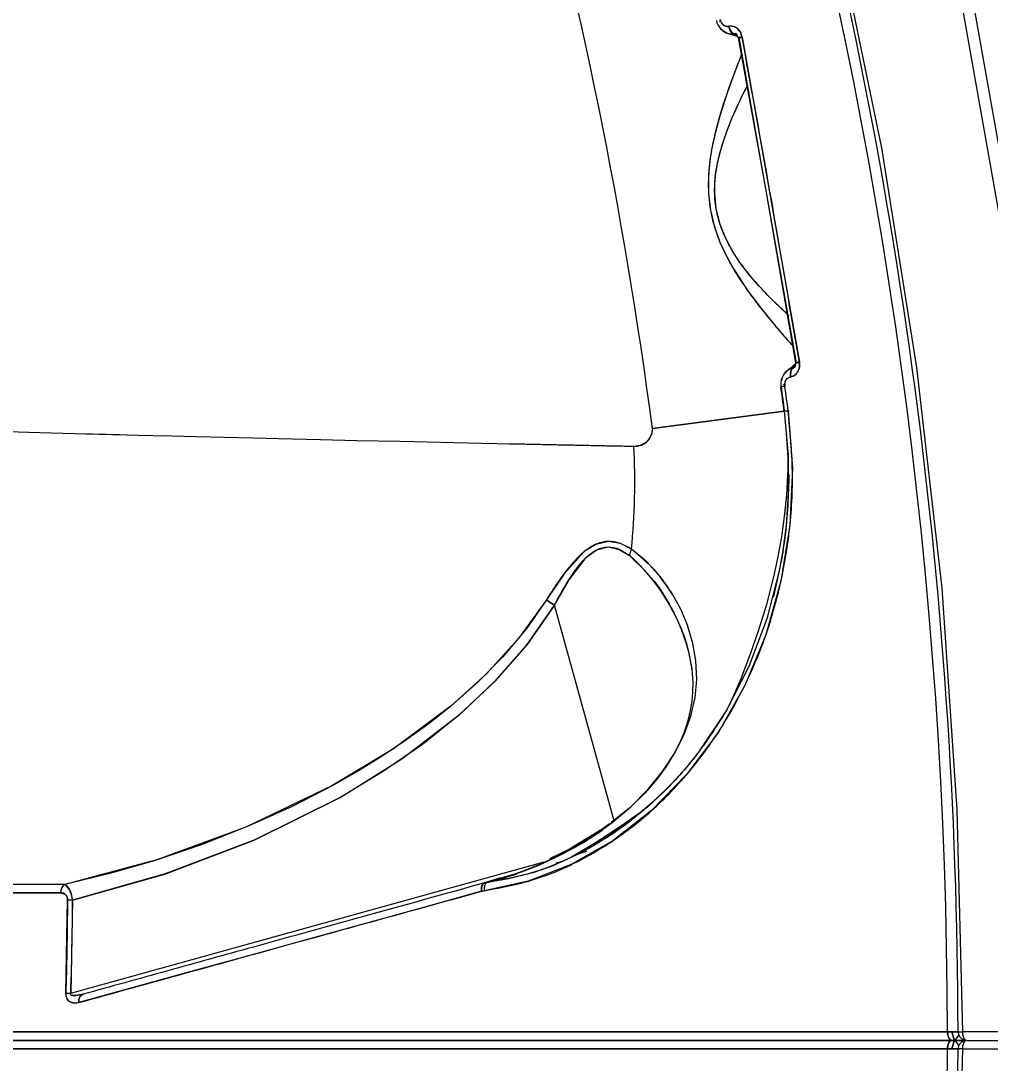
# Model space of a CAD drawing. Header units: millimetres. Extents: x -6879 to 7341, y -8047 to 7187.
# Drawn here: x -228.2 to -114.6, y -2373.2 to -2251.1 of the extents above; entities that cross this region are included whole.
import ezdxf

# ---------------------------------------------------------------- set-up
doc = ezdxf.new("R2010")
doc.units = ezdxf.units.MM
for name, color, linetype in [('DIKOM_ОБЪЕКТ', 7, 'Continuous'), ('DIKOM_РАЗМЕР_ЗОНА', 7, 'Continuous'), ('DIKOM_РАЗМЕР_ОБЪЕКТА', 7, 'Continuous')]:
    doc.layers.add(name, color=color, linetype=linetype)
doc.styles.add('style1', font='arial.ttf', dxfattribs={"width": 0.8})
doc.dimstyles.new('1-50', dxfattribs={"dimtxt": 300, "dimasz": 200, "dimexe": 100, "dimexo": 0, "dimgap": 100, "dimtad": 0, "dimdec": 0, "dimtxsty": 'style1', "dimcen": 0, "dimclrd": 7, "dimclre": 7, "dimadec": 1, "dimazin": 2, "dimtfac": 1, "dimtdec": 0, "dimtmove": 1, "dimatfit": 3, "dimfxl": 0, "dimlwd": 25, "dimlwe": 18, "dimarcsym": 0})

# ---------------------------------------------------------------- blocks, each defined once
blk = doc.blocks.new('*D19')
at = {"layer": 'Defpoints', "color": 0, "transparency": 16777216}
for p in [(5624.04, 6094.27), (-4435.35, 2864.29), (5624.04, -2640.11)]:
    blk.add_point(p, dxfattribs=at)
at = {"layer": 'DIKOM_РАЗМЕР_ОБЪЕКТА', "color": 7, "lineweight": 18, "transparency": 16777216}
for p, q in [((-4435.35, 2864.29), (-4435.35, 6194.27)), ((5624.04, -2640.11), (5624.04, 6194.27))]:
    blk.add_line(p, q, dxfattribs=at)
at = {"layer": 'DIKOM_РАЗМЕР_ОБЪЕКТА', "color": 7, "lineweight": 25, "transparency": 16777216}
for p, q in [((-4235.35, 6094.27), (2113.67, 6094.27)), ((5424.04, 6094.27), (3193.46, 6094.27))]:
    blk.add_line(p, q, dxfattribs=at)
at = {"layer": 'DIKOM_РАЗМЕР_ОБЪЕКТА', "color": 7, "transparency": 16777216}
for points in [[(-4235.35, 6127.6), (-4235.35, 6060.94), (-4435.35, 6094.27)], [(5424.04, 6127.6), (5424.04, 6060.94), (5624.04, 6094.27)]]:
    blk.add_solid(points, dxfattribs=at)
at = {"layer": 'DIKOM_РАЗМЕР_ОБЪЕКТА', "color": 0, "transparency": 16777216, "insert": (2653.56, 6094.27), "char_height": 300, "attachment_point": 5, "style": 'style1'}
blk.add_mtext('10100', dxfattribs=at)
blk = doc.blocks.new('*D17')
at = {"layer": 'Defpoints', "color": 0, "transparency": 16777216}
for p in [(-5935.35, 6990.27), (-5935.35, 998.27), (7340.79, -2830.86)]:
    blk.add_point(p, dxfattribs=at)
at = {"layer": 'DIKOM_РАЗМЕР_ЗОНА', "color": 7, "lineweight": 18, "transparency": 16777216}
for p, q in [((-5935.35, 998.27), (-5935.35, 7090.27)), ((7340.79, -2830.86), (7340.79, 7090.27))]:
    blk.add_line(p, q, dxfattribs=at)
at = {"layer": 'DIKOM_РАЗМЕР_ЗОНА', "color": 7, "lineweight": 25, "transparency": 16777216}
for p, q in [((-5735.35, 6990.27), (2016.67, 6990.27)), ((7140.79, 6990.27), (3096.46, 6990.27))]:
    blk.add_line(p, q, dxfattribs=at)
at = {"layer": 'DIKOM_РАЗМЕР_ЗОНА', "color": 7, "transparency": 16777216}
for points in [[(-5735.35, 7023.6), (-5735.35, 6956.94), (-5935.35, 6990.27)], [(7140.79, 7023.6), (7140.79, 6956.94), (7340.79, 6990.27)]]:
    blk.add_solid(points, dxfattribs=at)
at = {"layer": 'DIKOM_РАЗМЕР_ЗОНА', "color": 0, "transparency": 16777216, "insert": (2556.56, 6990.27), "char_height": 300, "attachment_point": 5, "style": 'style1'}
blk.add_mtext('13300', dxfattribs=at)

msp = doc.modelspace()

# ---------------------------------------------------------------- linework, layer by layer
at = {"layer": 'DIKOM_ОБЪЕКТ', "color": 7, "linetype": 'Continuous', "lineweight": 15}
for p, q in [((-111.4, -2285.78), (-118.2, -2247.34)), ((-116.89, -2247.09), (-110.09, -2285.57)), ((-146.31, -2251.17), (-146.25, -2251.19)), ((-145.18, -2251.76), (-145.2, -2251.76)), ((-145.2, -2251.76), (-145.18, -2251.76)), ((-144.87, -2251.71), (-144.74, -2251.78)), ((-145.34, -2252.58), (-144.15, -2252.97)), ((-144.59, -2252.64), (-144.26, -2252.75)), ((-144.37, -2252.66), (-144.56, -2252.63)), ((-144.37, -2252.66), (-144.56, -2252.63)), ((-137.26, -2291.19), (-143.98, -2253.07)), ((-143.93, -2253.08), (-143.63, -2253.12)), ((-143.93, -2253.08), (-143.63, -2253.12)), ((-143.75, -2252.73), (-143.76, -2252.73)), ((-143.64, -2253.03), (-136.93, -2291.12)), ((-137.38, -2291.35), (-138.37, -2292.11)), ((-136.94, -2291.02), (-137.21, -2291.17)), ((-136.94, -2291.02), (-137.21, -2291.17)), ((-136.93, -2291.43), (-136.92, -2291.42)), ((-137.42, -2291.59), (-137.68, -2291.8)), ((-137.66, -2291.8), (-137.49, -2291.71)), ((-137.66, -2291.8), (-137.49, -2291.71)), ((-139.09, -2293.97), (-138.63, -2293.91)), ((-138.63, -2293.91), (-139.09, -2293.97)), ((-138.76, -2293.73), (-138.8, -2293.77)), ((-137.96, -2292.84), (-137.93, -2292.83)), ((-137.93, -2292.83), (-137.96, -2292.84)), ((-154.14, -2298.89), (-138.69, -2296.86)), ((-138.69, -2296.86), (-154.14, -2298.89)), ((-138.7, -2296.86), (-138.24, -2296.8)), ((-138.24, -2296.8), (-138.7, -2296.86)), ((-138.24, -2296.8), (-138.14, -2296.78)), ((-158.63, -2344.81), (-165.63, -2319.58)), ((-158.63, -2344.81), (-165.63, -2319.58)), ((-150, -2324.63), (-150, -2324.63)), ((-159.16, -2345.18), (-160.03, -2345.8)), ((-159.95, -2345.82), (-158.88, -2345.03)), ((-158.93, -2346.37), (-160.24, -2347.26)), ((-160.03, -2345.79), (-159.96, -2345.8)), ((-159.96, -2345.8), (-160.03, -2345.79)), ((-161.9, -2348.08), (-159.68, -2346.66)), ((-159.68, -2346.78), (-159.73, -2346.69)), ((-159.72, -2346.71), (-159.68, -2346.79)), ((-161.86, -2348.41), (-163.24, -2348.86)), ((-161.93, -2348.28), (-161.92, -2348.28)), ((-222.3, -2365.02), (-166.84, -2349.64)), ((-222.3, -2365.02), (-166.84, -2349.64)), ((-164.6, -2349.54), (-165.44, -2349.77)), ((-165.44, -2349.77), (-164.6, -2349.54)), ((-170.15, -2351.02), (-172.6, -2351.74)), ((-170.07, -2351.06), (-172.26, -2351.67)), ((-172.26, -2351.67), (-170.07, -2351.06)), ((-173.74, -2352.08), (-173.88, -2352.13)), ((-171.95, -2351.52), (-173.84, -2352.1)), ((-173.79, -2352.09), (-173.81, -2352.09)), ((-173.77, -2352.08), (-173.8, -2352.09)), ((-173.8, -2352.09), (-173.77, -2352.08)), ((-173.74, -2352.07), (-173.77, -2352.08)), ((-173.77, -2352.08), (-173.74, -2352.07)), ((-174.13, -2353.07), (-174.17, -2353.08)), ((-173.86, -2353.01), (-174.13, -2353.07)), ((-222.89, -2364.99), (-222.68, -2354.08)), ((-222.09, -2354.1), (-222.3, -2365.02)), ((-119.57, -2369.54), (-118.2, -2369.53)), ((-119.06, -2369.54), (-119.57, -2369.54)), ((-118.2, -2369.53), (-119.06, -2369.54)), ((-118.8, -2370.49), (-119.06, -2369.54)), ((-119.06, -2369.54), (-118.8, -2370.49)), ((-118.33, -2369.54), (-117.83, -2369.54)), ((-119.06, -2370.54), (-327.7, -2370.54)), ((-119.06, -2370.54), (-327.69, -2370.54)), ((-200.54, -2370.54), (-191.54, -2370.54)), ((-138.13, -2370.54), (-148.13, -2370.54)), ((-138.13, -2370.54), (-147.13, -2370.54)), ((-128.13, -2370.54), (-134.88, -2370.54)), ((-119.06, -2370.54), (-118.8, -2370.49)), ((-117.51, -2370.54), (-119.06, -2370.54)), ((-117.51, -2370.54), (-119.06, -2370.54)), ((-119.06, -2370.54), (-117.51, -2370.54)), ((-117.51, -2370.54), (-119.06, -2370.54)), ((-118.8, -2370.58), (-119.06, -2370.54)), ((-119.06, -2371.54), (-118.8, -2370.58)), ((-118.8, -2370.58), (-119.06, -2371.54)), ((-117.33, -2370.54), (510.3, -2370.54)), ((-117.33, -2370.54), (510.3, -2370.54)), ((-118.2, -2371.54), (-119.57, -2371.53)), ((-119.57, -2371.53), (-119.06, -2371.54)), ((-119.06, -2371.54), (-119.57, -2371.53)), ((-119.06, -2371.54), (-118.2, -2371.54)), ((-117.83, -2371.53), (-118.33, -2371.53))]:
    msp.add_line(p, q, dxfattribs=at)
at = {"layer": 'DIKOM_ОБЪЕКТ', "color": 7, "linetype": 'Continuous', "lineweight": 15, "flags": 128}
for points in [[(-200.28, -2072.22), (-187.42, -2094.84), (-175.59, -2118.02), (-164.8, -2141.7), (-155.09, -2165.84), (-146.47, -2190.39), (-138.96, -2215.3), (-132.56, -2240.53), (-127.31, -2266.01), (-123.2, -2291.71), (-120.25, -2317.56), (-118.46, -2343.52), (-117.83, -2369.54)], [(-145.41, -2252.53), (-145.87, -2252.3), (-146.09, -2252.04)], [(-145.2, -2251.76), (-145.16, -2251.93), (-145.1, -2252.09), (-145.04, -2252.24), (-144.96, -2252.37), (-144.87, -2252.47), (-144.78, -2252.56), (-144.68, -2252.61), (-144.59, -2252.64)], [(-144.59, -2252.64), (-144.68, -2252.61), (-144.78, -2252.56), (-144.87, -2252.47), (-144.96, -2252.37), (-145.04, -2252.24), (-145.1, -2252.09), (-145.16, -2251.93), (-145.2, -2251.76)], [(-144.56, -2252.63), (-144.66, -2252.61), (-144.76, -2252.55), (-144.85, -2252.47), (-144.93, -2252.36), (-145.01, -2252.23), (-145.08, -2252.09), (-145.14, -2251.93), (-145.18, -2251.76)], [(-145.18, -2251.76), (-145.14, -2251.93), (-145.08, -2252.09), (-145.01, -2252.23), (-144.93, -2252.36), (-144.85, -2252.47), (-144.76, -2252.55), (-144.66, -2252.61), (-144.56, -2252.63)], [(-144.56, -2252.63), (-144.48, -2252.63), (-144.42, -2252.64)], [(-143.64, -2253.03), (-143.79, -2253.05), (-143.92, -2253.07), (-144.02, -2253.09), (-144.08, -2253.1), (-144.11, -2253.1), (-144.1, -2253.1), (-144.09, -2253.09)], [(-144.1, -2253.1), (-140.98, -2270.33), (-137.38, -2291.2)], [(-143.73, -2255.16), (-144.23, -2256.4), (-144.91, -2258.21), (-145.68, -2260.41), (-146.22, -2262.12), (-146.73, -2264), (-147.18, -2266.01), (-147.44, -2267.75), (-147.58, -2269.47), (-147.56, -2271.4), (-147.34, -2273.29), (-146.91, -2275.15), (-146.27, -2276.98), (-145.55, -2278.55), (-144.7, -2280.1), (-143.01, -2282.69), (-141.37, -2284.87), (-139.89, -2286.68), (-138.62, -2288.16), (-137.74, -2289.14)], [(-138.15, -2285.66), (-138.27, -2285.55), (-139.33, -2284.56), (-140.39, -2283.51), (-141.59, -2282.24), (-142.72, -2280.94), (-143.89, -2279.41), (-144.81, -2278.01), (-145.55, -2276.62), (-146.22, -2274.97), (-146.67, -2273.17), (-146.85, -2271.33), (-146.85, -2270.45), (-146.79, -2269.55), (-146.56, -2268), (-146.17, -2266.37), (-145.74, -2264.97), (-145.27, -2263.67), (-144.83, -2262.56), (-144.29, -2261.35), (-143.65, -2260), (-143.02, -2258.75), (-142.97, -2258.66)], [(-136.93, -2291.12), (-136.93, -2291.7), (-137.12, -2292.24), (-137.47, -2292.63), (-137.69, -2292.76), (-137.93, -2292.83)], [(-137.38, -2291.21), (-137.39, -2291.21), (-137.36, -2291.2), (-137.3, -2291.18), (-137.2, -2291.17), (-137.08, -2291.14), (-136.93, -2291.12)], [(-137.96, -2292.84), (-137.98, -2292.66), (-137.98, -2292.5), (-137.97, -2292.33), (-137.94, -2292.19), (-137.89, -2292.06), (-137.83, -2291.95), (-137.76, -2291.86), (-137.68, -2291.8)], [(-137.68, -2291.8), (-137.76, -2291.86), (-137.83, -2291.95), (-137.89, -2292.06), (-137.94, -2292.19), (-137.97, -2292.33), (-137.98, -2292.5), (-137.98, -2292.66), (-137.96, -2292.84)], [(-137.93, -2292.83), (-137.95, -2292.66), (-137.96, -2292.49), (-137.94, -2292.33), (-137.91, -2292.18), (-137.87, -2292.05), (-137.81, -2291.94), (-137.74, -2291.86), (-137.66, -2291.8)], [(-137.66, -2291.8), (-137.74, -2291.86), (-137.81, -2291.94), (-137.87, -2292.05), (-137.91, -2292.18), (-137.94, -2292.33), (-137.96, -2292.49), (-137.95, -2292.66), (-137.93, -2292.83)], [(-137.52, -2291.75), (-137.58, -2291.78), (-137.66, -2291.8)], [(-138.24, -2296.8), (-137.75, -2303.51), (-138.03, -2310.21), (-139.08, -2316.76), (-140.86, -2323.05), (-143.33, -2328.98), (-146.42, -2334.44), (-150.1, -2339.36), (-154.26, -2343.63), (-158.79, -2347.17), (-163.65, -2349.95), (-168.72, -2351.91), (-173.86, -2353.01)], [(-138.69, -2296.86), (-138.25, -2302.01), (-138.24, -2306.46), (-138.49, -2310.2), (-138.88, -2313.18), (-139.3, -2315.53), (-140.74, -2321.17), (-142.84, -2326.76), (-145.5, -2331.96), (-148.74, -2336.79), (-150.22, -2338.64), (-151.86, -2340.47), (-154.01, -2342.58), (-156.78, -2344.9), (-158.93, -2346.37)], [(-229.74, -2299.23), (-225.91, -2299.34), (-220.53, -2299.48), (-219.76, -2299.5), (-218.98, -2299.52), (-218.18, -2299.54), (-217.37, -2299.56), (-216.54, -2299.58), (-215.7, -2299.6), (-214.42, -2299.64), (-212.66, -2299.68), (-210.4, -2299.74), (-207.63, -2299.81), (-204.32, -2299.89), (-200.87, -2299.97), (-197.94, -2300.04), (-193.03, -2300.16), (-188.77, -2300.26), (-183.74, -2300.37), (-174.19, -2300.58), (-165.03, -2300.77), (-156.32, -2300.95)], [(-156.32, -2300.95), (-155.56, -2300.84), (-154.87, -2300.47), (-154.56, -2300.17), (-154.33, -2299.82), (-154.17, -2299.38), (-154.13, -2299.13), (-154.14, -2298.89)], [(-138.3, -2301.4), (-138.28, -2302.36), (-138.29, -2303.64), (-138.34, -2305.08), (-138.44, -2306.66), (-138.66, -2308.87), (-138.86, -2310.4), (-138.99, -2311.29), (-139.15, -2312.24), (-139.41, -2313.68), (-139.69, -2315.01), (-139.96, -2316.24), (-140.79, -2319.47), (-141.71, -2322.5), (-142.68, -2325.32), (-143.8, -2328.21), (-145, -2330.97), (-145.21, -2331.4)], [(-156.6, -2313.01), (-157.9, -2312.35), (-159.31, -2312.11), (-160.76, -2312.44), (-162.13, -2313.29), (-164.5, -2315.88), (-166.57, -2318.93)], [(-165.63, -2319.57), (-163.92, -2316.6), (-161.91, -2314), (-160.69, -2313.09), (-159.35, -2312.74), (-158.03, -2313.03), (-156.85, -2313.75)], [(-158.88, -2345.03), (-156.69, -2343.18), (-154.63, -2341.1), (-152.96, -2339.05), (-151.52, -2336.88), (-150.43, -2334.73), (-149.64, -2332.56), (-149.15, -2330.37), (-148.96, -2328.26), (-149.06, -2326.06), (-149.4, -2324.04), (-150.04, -2321.89), (-150.83, -2320.02), (-151.91, -2318.09), (-153.23, -2316.23), (-154.78, -2314.51), (-156.6, -2313.01)], [(-166.57, -2318.93), (-168.88, -2322.27), (-171.69, -2325.63), (-174.53, -2328.52), (-177.81, -2331.43), (-180.3, -2333.42), (-183.06, -2335.42), (-185.82, -2337.27), (-188.6, -2338.98), (-191.68, -2340.73), (-196.35, -2343.13), (-201.51, -2345.46), (-206.9, -2347.58), (-212.53, -2349.5), (-217.72, -2351), (-223, -2352.3)], [(-166.57, -2318.93), (-169.84, -2323.48), (-173.58, -2327.6), (-177.72, -2331.36), (-184.48, -2336.39), (-191.7, -2340.74), (-201.79, -2345.58), (-212.23, -2349.4), (-223, -2352.3)], [(-222.09, -2354.1), (-211.28, -2351.07), (-200.81, -2347.09), (-190.72, -2342.08), (-183.49, -2337.57), (-176.74, -2332.38), (-172.62, -2328.51), (-168.89, -2324.27), (-165.63, -2319.58)], [(-165.63, -2319.58), (-168.81, -2324.18), (-172.56, -2328.44), (-176.73, -2332.36), (-181.1, -2335.87), (-185.78, -2339.1), (-190.67, -2342.05), (-200.74, -2347.06), (-211.23, -2351.05), (-222.09, -2354.1)], [(-165.63, -2319.57), (-166.14, -2319.24), (-166.57, -2318.93)], [(-166.57, -2318.93), (-166.14, -2319.24), (-165.63, -2319.57)], [(-150.01, -2324.63), (-149.53, -2327.02), (-149.42, -2328.65), (-149.44, -2329.73), (-149.53, -2330.8), (-149.75, -2332.09), (-150.08, -2333.37), (-150.48, -2334.55), (-150.97, -2335.71), (-151.57, -2336.88), (-152.53, -2338.46), (-153.59, -2339.91), (-155.01, -2341.55), (-156.85, -2343.33), (-158.99, -2345.04)], [(-155.46, -2343.82), (-156, -2344.18), (-157.37, -2345.12), (-158.81, -2346.11), (-160.92, -2347.5), (-163.62, -2349.09), (-165.9, -2350.14), (-168.16, -2350.92), (-170.99, -2351.61), (-173.51, -2352.03)], [(-158.88, -2345.03), (-158.97, -2345.04), (-158.98, -2345.05)], [(-160.05, -2345.82), (-163.87, -2348.15), (-166.21, -2349.27)], [(-223, -2352.3), (-234.34, -2352.29), (-245.12, -2352.29), (-255.35, -2352.29), (-265, -2352.29)], [(-174.17, -2353.08), (-174.19, -2352.9), (-174.19, -2352.74), (-174.17, -2352.58), (-174.13, -2352.43), (-174.07, -2352.31), (-174, -2352.21), (-173.91, -2352.14), (-173.81, -2352.09)], [(-173.81, -2352.09), (-173.91, -2352.14), (-174, -2352.21), (-174.07, -2352.31), (-174.13, -2352.43), (-174.17, -2352.58), (-174.19, -2352.74), (-174.19, -2352.9), (-174.17, -2353.08)], [(-173.77, -2352.08), (-173.88, -2352.13), (-173.97, -2352.2), (-174.04, -2352.3), (-174.1, -2352.42), (-174.14, -2352.56), (-174.16, -2352.72), (-174.16, -2352.89), (-174.13, -2353.07)], [(-174.13, -2353.07), (-174.16, -2352.89), (-174.16, -2352.72), (-174.14, -2352.56), (-174.1, -2352.42), (-174.04, -2352.3), (-173.97, -2352.2), (-173.88, -2352.13), (-173.77, -2352.08)], [(-223.5, -2353.26), (-228.76, -2353.26), (-233.32, -2353.26), (-237.2, -2353.26), (-240.44, -2353.26), (-242.16, -2353.26), (-243.64, -2353.26), (-244.89, -2353.26), (-246.22, -2353.26), (-248.52, -2353.26), (-254.89, -2353.26), (-260.55, -2353.26), (-265.55, -2353.26)], [(-174.17, -2353.08), (-180.98, -2354.96), (-187.93, -2356.88), (-195.01, -2358.84), (-201.48, -2360.63), (-207.64, -2362.33), (-214.27, -2364.16), (-221.34, -2366.11)], [(-221.34, -2366.11), (-221.83, -2366.17), (-222.31, -2366.06), (-222.55, -2365.9), (-222.72, -2365.67), (-222.85, -2365.35), (-222.89, -2364.99)], [(-220.86, -2365.14), (-221.68, -2365.3), (-222.09, -2365.3), (-222.2, -2365.27), (-222.27, -2365.23), (-222.31, -2365.19), (-222.32, -2365.16), (-222.32, -2365.14), (-222.32, -2365.08), (-222.3, -2365.02)], [(-220.86, -2365.14), (-220.98, -2365.19), (-221.08, -2365.27), (-221.18, -2365.37), (-221.25, -2365.49), (-221.3, -2365.63), (-221.34, -2365.78), (-221.35, -2365.94), (-221.34, -2366.11)], [(-221.34, -2366.11), (-221.35, -2365.94), (-221.34, -2365.78), (-221.3, -2365.63), (-221.25, -2365.49), (-221.18, -2365.37), (-221.08, -2365.27), (-220.98, -2365.19), (-220.86, -2365.14)], [(-250.61, -2369.53), (-249.2, -2369.53), (-243.64, -2369.53), (-238.28, -2369.53), (-237.55, -2369.53), (-236.8, -2369.53), (-236.05, -2369.53), (-235.29, -2369.53), (-234.53, -2369.53), (-233.75, -2369.53), (-230, -2369.53), (-225.65, -2369.53), (-220.64, -2369.53), (-214.92, -2369.53), (-208.43, -2369.53), (-202.76, -2369.53), (-201.38, -2369.53)], [(-230.3, -2369.54), (-223.92, -2369.54), (-221.93, -2369.54), (-219.89, -2369.54), (-217.8, -2369.54), (-215.66, -2369.54), (-213.47, -2369.54), (-211.23, -2369.54), (-208.93, -2369.54), (-206.58, -2369.54), (-193.76, -2369.54), (-180.94, -2369.54), (-168.22, -2369.54), (-155.66, -2369.54), (-143.33, -2369.54), (-131.28, -2369.54), (-119.57, -2369.54)], [(-181.67, -2369.53), (-174.39, -2369.53), (-170.31, -2369.53)], [(-161.31, -2369.53), (-152.67, -2369.53), (-142.24, -2369.53), (-132.19, -2369.53), (-122.6, -2369.53), (-118.32, -2369.53)], [(-119.57, -2369.54), (-119.53, -2369.9), (-119.49, -2370.07), (-119.42, -2370.24), (-119.35, -2370.36), (-119.25, -2370.46), (-119.06, -2370.54)], [(-119.06, -2370.54), (-119.16, -2370.52), (-119.26, -2370.46), (-119.34, -2370.37), (-119.42, -2370.24), (-119.48, -2370.09), (-119.53, -2369.92), (-119.56, -2369.73), (-119.57, -2369.54)], [(28.85, -2369.54), (13.37, -2369.54), (-1.99, -2369.54), (-17.2, -2369.54), (-38.21, -2369.54), (-58.83, -2369.54), (-79, -2369.54), (-98.69, -2369.54), (-117.83, -2369.54)], [(-117.83, -2369.54), (-117.8, -2369.9), (-117.75, -2370.07), (-117.68, -2370.24), (-117.61, -2370.36), (-117.52, -2370.46), (-117.33, -2370.54)], [(-119.06, -2370.54), (-119.25, -2370.61), (-119.35, -2370.71), (-119.42, -2370.83), (-119.49, -2371), (-119.53, -2371.17), (-119.57, -2371.53)], [(-119.57, -2371.53), (-119.56, -2371.34), (-119.53, -2371.15), (-119.48, -2370.98), (-119.42, -2370.83), (-119.34, -2370.7), (-119.26, -2370.61), (-119.16, -2370.55), (-119.06, -2370.54)], [(-117.33, -2370.54), (-117.52, -2370.61), (-117.61, -2370.71), (-117.68, -2370.83), (-117.75, -2371), (-117.8, -2371.17), (-117.83, -2371.53)], [(-119.57, -2371.53), (-131, -2371.53), (-142.76, -2371.53), (-154.78, -2371.53), (-167.02, -2371.53), (-177.93, -2371.53), (-188.91, -2371.53), (-198.6, -2371.53), (-199.87, -2371.53), (-201.14, -2371.53), (-202.41, -2371.53), (-203.68, -2371.53), (-204.94, -2371.53), (-206.21, -2371.53), (-216.25, -2371.53), (-225.27, -2371.53), (-233.34, -2371.53)], [(-170.31, -2371.54), (-174.68, -2371.54), (-184.73, -2371.54), (-193.78, -2371.54), (-201.9, -2371.54), (-209.13, -2371.54), (-215.56, -2371.54), (-221.75, -2371.54), (-226.43, -2371.54)], [(-117.83, -2371.53), (-118.46, -2397.55), (-120.25, -2423.51), (-123.2, -2449.36), (-127.31, -2475.06), (-132.56, -2500.54), (-138.96, -2525.77), (-146.47, -2550.68), (-155.09, -2575.23), (-164.8, -2599.37), (-175.59, -2623.05), (-187.42, -2646.23), (-200.28, -2668.85)], [(-118.31, -2371.54), (-126.06, -2371.54), (-128.2, -2371.54)], [(-117.83, -2371.53), (-98.66, -2371.53), (-78.95, -2371.53), (-58.75, -2371.53), (-38.1, -2371.53), (-17.06, -2371.54), (4.31, -2371.54), (25.95, -2371.54), (47.81, -2371.54)]]:
    msp.add_lwpolyline(points, dxfattribs=at)
at = {"layer": 'DIKOM_ОБЪЕКТ', "color": 7, "linetype": 'Continuous', "lineweight": 15}
for centre, radius, start, end in [((-698.7, -2370.54), 579.13, 0.09885, 30.90115), ((-698.7, -2370.54), 579.13, 0.09885, 30.90115), ((-698.7, -2370.54), 549.25, 7.4952, 23.5048), ((-698.7, -2370.54), 549.25, 7.4952, 23.5048), ((-698.7, -2370.54), 580.37, 0.09855, 15.5), ((-144.69, -2250.7), 2, 191.0283, 253.1556), ((-145.29, -2250.87), 0.92, 187.2016, 275.4098), ((-145.06, -2253.16), 1.43, 5.1341, 94.5345), ((-144.66, -2253.12), 0.55, 2.0726, 65.283), ((-144.52, -2249.04), 4.09, 275.8503, 282.4454), ((-137.91, -2291.38), 0.55, 313.9717, 17.9274), ((-136.39, -2295.18), 4.1, 97.5626, 104.1286), ((-137.11, -2293.66), 2, 126.7744, 188.9545), ((-137.28, -2293.51), 1.77, 125.0911, 171.9006), ((-698.7, -2370.54), 564.82, 7.4952, 7.7903), ((-698.7, -2370.54), 564.82, 7.4952, 7.7903), ((-698.7, -2370.54), 564.88, 7.4952, 7.7903), ((-698.7, -2370.54), 564.88, 7.4952, 7.7903), ((-137.73, -2293.71), 0.919, 104.1061, 192.8731), ((-698.7, -2370.54), 565.29, 7.4952, 7.7903), ((-698.7, -2370.54), 565.29, 7.4952, 7.7903), ((-156.19, -2298.89), 2.06, 266.1929, 7.0504), ((-235.04, -2305.19), 78.83, 354.3038, 3.0865), ((-235.04, -2305.19), 78.83, 354.3038, 3.0865), ((-154.19, -2314.24), 2.71, 153.0291, 169.4271), ((-154.19, -2314.24), 2.71, 153.0291, 169.4271), ((-171.85, -2330.69), 22.66, 15.1081, 48.5382), ((-165.64, -2319.58), 0.0105, 7.3278, 57.1629), ((-165.64, -2319.58), 0.0108, 7.7179, 56.5108), ((-185.18, -2308.78), 44.82, 285.0983, 304.2473), ((-184.18, -2310.52), 42.87, 284.4148, 304.4278), ((-222.45, -2353.17), 1.05, 121.5507, 185.0239), ((-222.45, -2353.17), 1.05, 121.5507, 185.0239), ((-224.72, -2354.23), 2.63, 2.8455, 49.2094), ((-172.86, -2352.8), 1.02, 129.3356, 191.5464), ((-172.86, -2352.8), 1.02, 129.3356, 191.5464), ((-223.45, -2354.04), 0.777, 356.5148, 93.0628), ((-221.95, -2339.57), 14.53, 267.129, 269.4518), ((-221.95, -2339.57), 14.53, 267.129, 269.4518), ((-221.81, -2351.74), 13.29, 265.3697, 267.9185), ((-221.81, -2351.74), 13.29, 265.3697, 267.9185), ((-117.33, -2369.54), 1, 180.0986, 195.5), ((-119.11, -2369.65), 0.895, 272.8626, 352.8779), ((-119.13, -2371.44), 0.92, 12.5954, 85.6484), ((-117.33, -2369.54), 1, 195.5, 269.8504), ((-117.33, -2371.54), 1, 90.5883, 164.5), ((-698.7, -2370.54), 579.13, 329.09885, 359.90115), ((-698.7, -2370.54), 579.13, 329.09885, 359.90115), ((-698.7, -2370.54), 580.37, 344.5, 359.90145), ((-117.33, -2371.54), 1, 164.5, 179.9014)]:
    msp.add_arc(centre, radius, start, end, dxfattribs=at)
for points, knots in [([(-145.2, -2251.76), (-145.32, -2251.77), (-145.56, -2251.78), (-145.88, -2251.58), (-146.1, -2251.3), (-146.17, -2251.09), (-146.2, -2250.98)], [0, 0, 0, 0, 0.279767, 0.559852, 0.779829, 1, 1, 1, 1]), ([(-145.58, -2252.46), (-145.44, -2252.53), (-145.13, -2252.68), (-144.79, -2252.65), (-144.59, -2252.64)], [0, 0, 0, 0, 0.422348, 1, 1, 1, 1]), ([(-143.64, -2253.03), (-143.71, -2252.81), (-143.83, -2252.39), (-144.26, -2251.95), (-144.73, -2251.73), (-145.03, -2251.75), (-145.18, -2251.76)], [0, 0, 0, 0, 0.279515, 0.558946, 0.77931, 1, 1, 1, 1]), ([(-136.93, -2291.12), (-138.14, -2284), (-140.29, -2271.29), (-142.62, -2258.61), (-143.64, -2253.03)], [0, 0, 0, 0, 0.559995, 1, 1, 1, 1]), ([(-143.73, -2255.17), (-143.76, -2255.24), (-143.98, -2255.72), (-144.64, -2257.44), (-145.5, -2259.84), (-146.29, -2262.32), (-146.91, -2264.61), (-147.42, -2267.2), (-147.68, -2270.11), (-147.45, -2273.31), (-146.58, -2276.4), (-145.34, -2279.06), (-143.97, -2281.33), (-142.6, -2283.28), (-141.01, -2285.35), (-139.37, -2287.31), (-138.16, -2288.7), (-137.8, -2289.07), (-137.74, -2289.13)], [0, 0, 0, 0, 0.017126, 0.11248, 0.20766, 0.265553, 0.323371, 0.381809, 0.440536, 0.499688, 0.558873, 0.617644, 0.676213, 0.734422, 0.792266, 0.887838, 0.983364, 1, 1, 1, 1]), ([(-138.37, -2285.46), (-139.05, -2284.83), (-140.22, -2283.73), (-142.18, -2281.63), (-143.78, -2279.64), (-145.11, -2277.57), (-146.1, -2275.52), (-146.75, -2273.19), (-146.92, -2270.78), (-146.7, -2268.52), (-146.15, -2266.13), (-145.32, -2263.7), (-144.23, -2261.15), (-143.43, -2259.48), (-143.06, -2258.84), (-143.06, -2258.83)], [0, 0, 0, 0, 0.126368, 0.221569, 0.316086, 0.378436, 0.439839, 0.500345, 0.560826, 0.622183, 0.684544, 0.778559, 0.873683, 0.999772, 1, 1, 1, 1]), ([(-137.93, -2292.83), (-137.75, -2292.77), (-137.39, -2292.65), (-137.05, -2292.18), (-136.88, -2291.64), (-136.91, -2291.29), (-136.93, -2291.12)], [0, 0, 0, 0, 0.279781, 0.559625, 0.779735, 1, 1, 1, 1]), ([(-137.68, -2291.8), (-137.93, -2291.87), (-138.25, -2291.95), (-138.45, -2292.21), (-138.49, -2292.26)], [0, 0, 0, 0, 0.795384, 1, 1, 1, 1]), ([(-138.63, -2293.91), (-138.63, -2293.77), (-138.64, -2293.49), (-138.47, -2293.14), (-138.23, -2292.91), (-138.05, -2292.86), (-137.96, -2292.84)], [0, 0, 0, 0, 0.2787485, 0.5585837, 0.7792918, 1, 1, 1, 1]), ([(-173.86, -2353.01), (-171.92, -2352.65), (-168.06, -2351.94), (-162.4, -2349.51), (-157.04, -2346.13), (-152.09, -2341.78), (-147.7, -2336.58), (-144.06, -2330.74), (-141.21, -2324.45), (-139.18, -2317.86), (-137.98, -2310.96), (-137.56, -2303.89), (-138.01, -2299.16), (-138.24, -2296.8)], [0, 0, 0, 0, 0.093438, 0.186657, 0.280333, 0.373323, 0.467005, 0.559926, 0.648041, 0.735847, 0.823484, 0.911796, 1, 1, 1, 1]), ([(-138.15, -2304.23), (-138.23, -2306.69), (-138.38, -2311.61), (-139.45, -2316.32), (-139.99, -2318.67)], [0, 0, 0, 0, 0.5021239, 1, 1, 1, 1]), ([(-156.6, -2313.01), (-157.03, -2312.76), (-157.89, -2312.26), (-159.36, -2312.01), (-160.87, -2312.38), (-162.39, -2313.42), (-163.84, -2314.98), (-165.26, -2316.89), (-166.13, -2318.25), (-166.57, -2318.93)], [0, 0, 0, 0, 0.127354, 0.25517, 0.382701, 0.509315, 0.674275, 0.83722, 1, 1, 1, 1]), ([(-165.63, -2319.57), (-165.26, -2318.89), (-164.51, -2317.52), (-163.3, -2315.59), (-162.04, -2314.02), (-160.7, -2312.98), (-159.34, -2312.63), (-158.01, -2312.95), (-157.24, -2313.48), (-156.85, -2313.75)], [0, 0, 0, 0, 0.16962, 0.33723, 0.503085, 0.626717, 0.748977, 0.87302, 1, 1, 1, 1]), ([(-151.75, -2318.36), (-152.38, -2317.39), (-153.69, -2315.4), (-155.61, -2313.82), (-156.6, -2313.01)], [0, 0, 0, 0, 0.485034, 1, 1, 1, 1]), ([(-156.85, -2313.75), (-155.82, -2314.73), (-153.75, -2316.7), (-151.61, -2320.31), (-150.09, -2323.82), (-149.69, -2326.2), (-149.51, -2327.27)], [0, 0, 0, 0, 0.260205, 0.522987, 0.783881, 1, 1, 1, 1]), ([(-145.42, -2331.81), (-146.62, -2333.7), (-148.98, -2337.4), (-153.26, -2342.04), (-157.91, -2345.91), (-162.91, -2348.9), (-168.15, -2351.07), (-171.72, -2351.72), (-173.51, -2352.05)], [0, 0, 0, 0, 0.171656, 0.337739, 0.502688, 0.669018, 0.83423, 1, 1, 1, 1]), ([(-159.96, -2345.8), (-159.76, -2345.65), (-159.4, -2345.4), (-159.04, -2345.14), (-158.88, -2345.03)], [0, 0, 0, 0, 0.560322, 1, 1, 1, 1]), ([(-222.09, -2354.1), (-222.12, -2353.9), (-222.18, -2353.51), (-222.35, -2353.01), (-222.56, -2352.64), (-222.78, -2352.39), (-222.93, -2352.33), (-223, -2352.3)], [0, 0, 0, 0, 0.212394, 0.417484, 0.605424, 0.808733, 1, 1, 1, 1]), ([(-173.81, -2352.09), (-178.43, -2353.38), (-187.7, -2355.95), (-200.04, -2359.37), (-211.11, -2362.44), (-217.61, -2364.24), (-220.86, -2365.14)], [0, 0, 0, 0, 0.278766, 0.558214, 0.778604, 1, 1, 1, 1]), ([(-173.77, -2352.08), (-173.78, -2352.09), (-173.79, -2352.09), (-173.8, -2352.09), (-173.81, -2352.09)], [0, 0, 0, 0, 0.560278, 1, 1, 1, 1]), ([(-173.51, -2352.05), (-173.56, -2352.05), (-173.65, -2352.05), (-173.74, -2352.07), (-173.77, -2352.08)], [0, 0, 0, 0, 0.561737, 1, 1, 1, 1]), ([(-265.55, -2353.26), (-262, -2353.26), (-254.9, -2353.26), (-244.1, -2353.26), (-233.65, -2353.26), (-226.88, -2353.26), (-223.5, -2353.26)], [0, 0, 0, 0, 0.280203, 0.559922, 0.779771, 1, 1, 1, 1]), ([(-223.5, -2353.26), (-223.31, -2353.29), (-223.04, -2353.32), (-222.78, -2353.63), (-222.69, -2353.88), (-222.68, -2354.01), (-222.68, -2354.08)], [0, 0, 0, 0, 0.4978363, 0.7482738, 0.8740566, 1, 1, 1, 1]), ([(-221.34, -2366.11), (-217.18, -2364.96), (-208.88, -2362.67), (-196.69, -2359.3), (-185.13, -2356.11), (-177.82, -2354.09), (-174.17, -2353.08)], [0, 0, 0, 0, 0.281583, 0.561653, 0.781003, 1, 1, 1, 1]), ([(-174.17, -2353.08), (-174.16, -2353.08), (-174.15, -2353.07), (-174.14, -2353.07), (-174.13, -2353.07)], [0, 0, 0, 0, 0.5600018, 1, 1, 1, 1]), ([(-174.13, -2353.07), (-174.08, -2353.05), (-173.99, -2353.03), (-173.9, -2353.01), (-173.86, -2353.01)], [0, 0, 0, 0, 0.560061, 1, 1, 1, 1]), ([(-222.68, -2354.08), (-222.7, -2356.12), (-222.73, -2359.75), (-222.84, -2363.39), (-222.89, -2364.99)], [0, 0, 0, 0, 0.559997, 1, 1, 1, 1]), ([(-222.3, -2365.02), (-222.24, -2362.98), (-222.13, -2359.34), (-222.1, -2355.7), (-222.09, -2354.1)], [0, 0, 0, 0, 0.559997, 1, 1, 1, 1]), ([(-222.89, -2364.99), (-222.88, -2365.11), (-222.87, -2365.36), (-222.74, -2365.69), (-222.54, -2365.92), (-222.09, -2366.22), (-221.67, -2366.16), (-221.34, -2366.11)], [0, 0, 0, 0, 0.125874, 0.251781, 0.377057, 0.50326, 1, 1, 1, 1]), ([(-220.86, -2365.14), (-221.15, -2365.21), (-221.53, -2365.31), (-222, -2365.32), (-222.19, -2365.29), (-222.28, -2365.23), (-222.31, -2365.19), (-222.32, -2365.16), (-222.33, -2365.11), (-222.32, -2365.07), (-222.3, -2365.04), (-222.3, -2365.02)], [0, 0, 0, 0, 0.525844, 0.707199, 0.849192, 0.877176, 0.90188, 0.924637, 0.94734, 0.97196, 1, 1, 1, 1]), ([(-119.57, -2369.54), (-125.46, -2369.54), (-137.23, -2369.54), (-154.17, -2369.54), (-170.49, -2369.54), (-186.14, -2369.54), (-201.13, -2369.54), (-215.19, -2369.54), (-228.34, -2369.54), (-240.58, -2369.54), (-252.13, -2369.54), (-262.81, -2369.54), (-269.92, -2369.54), (-273.22, -2369.54), (-273.46, -2369.54)], [0, 0, 0, 0, 0.093306, 0.186256, 0.278737, 0.370971, 0.463178, 0.555576, 0.643068, 0.73105, 0.818724, 0.905962, 0.992952, 1, 1, 1, 1]), ([(-181.67, -2369.53), (-181.59, -2369.53), (-179.23, -2369.53), (-176.64, -2369.53), (-174.13, -2369.53)], [0, 0, 0, 0, 0.031491, 1, 1, 1, 1]), ([(-119.06, -2370.54), (-124.95, -2370.54), (-136.69, -2370.54), (-153.58, -2370.54), (-169.86, -2370.54), (-185.48, -2370.54), (-200.43, -2370.54), (-214.46, -2370.54), (-227.58, -2370.54), (-239.8, -2370.54), (-251.29, -2370.54), (-262.02, -2370.54), (-272.18, -2370.54), (-281.72, -2370.54), (-290.57, -2370.54), (-298.55, -2370.54), (-305.62, -2370.54), (-311.73, -2370.54), (-316.77, -2370.54), (-320.79, -2370.54), (-323.86, -2370.54), (-326.07, -2370.54), (-327.4, -2370.54), (-327.85, -2370.54), (-327.41, -2370.54), (-326.27, -2370.54), (-325.7, -2370.54)], [0, 0, 0, 0, 0.0429791, 0.0857945, 0.1283935, 0.1708792, 0.2133523, 0.255913, 0.2962142, 0.3367409, 0.3771262, 0.4173104, 0.4573803, 0.4998477, 0.5423821, 0.585085, 0.6280462, 0.6708967, 0.7135176, 0.7535859, 0.7936266, 0.8337235, 0.8739618, 0.9144292, 0.9573404, 1, 1, 1, 1]), ([(-325.92, -2370.54), (-326.43, -2370.54), (-327.44, -2370.54), (-327.85, -2370.54), (-327.37, -2370.54), (-325.86, -2370.54), (-323.38, -2370.54), (-319.93, -2370.54), (-315.5, -2370.54), (-310.19, -2370.54), (-304.07, -2370.54), (-297.23, -2370.54), (-289.58, -2370.54), (-281.17, -2370.54), (-271.79, -2370.54), (-261.41, -2370.54), (-249.95, -2370.54), (-237.64, -2370.54), (-224.54, -2370.54), (-210.71, -2370.54), (-196.5, -2370.54), (-181.95, -2370.54), (-167.11, -2370.54), (-151.67, -2370.54), (-135.69, -2370.54), (-124.61, -2370.54), (-119.06, -2370.54)], [0, 0, 0, 0, 0.040435, 0.0811, 0.124221, 0.167089, 0.209809, 0.252483, 0.295211, 0.338096, 0.378768, 0.419426, 0.459857, 0.500148, 0.540384, 0.583092, 0.625936, 0.669019, 0.712174, 0.755068, 0.797801, 0.838037, 0.878305, 0.918689, 0.959278, 1, 1, 1, 1]), ([(-328.7, -2371.53), (-328.6, -2371.53), (-328.41, -2371.53), (-326.85, -2371.53), (-324.38, -2371.53), (-320.91, -2371.53), (-316.47, -2371.53), (-311.15, -2371.53), (-305.01, -2371.53), (-298.16, -2371.53), (-290.49, -2371.53), (-282.06, -2371.53), (-272.66, -2371.53), (-262.25, -2371.53), (-250.77, -2371.53), (-238.43, -2371.53), (-225.29, -2371.53), (-211.43, -2371.53), (-197.19, -2371.53), (-182.61, -2371.53), (-167.73, -2371.53), (-152.25, -2371.53), (-136.24, -2371.53), (-125.13, -2371.53), (-119.57, -2371.53)], [0, 0, 0, 0, 0.046927, 0.093578, 0.140069, 0.186509, 0.233008, 0.279677, 0.323939, 0.368186, 0.412185, 0.456032, 0.499819, 0.546297, 0.592922, 0.639807, 0.686771, 0.733451, 0.779956, 0.823743, 0.867564, 0.911513, 0.955684, 1, 1, 1, 1])]:
    msp.add_open_spline(points, degree=3, knots=knots, dxfattribs=at)
for points in [[(-144.27, -2252.74), (-144.59, -2252.64)], [(-144.56, -2252.63), (-144.4, -2252.65)], [(-137.68, -2291.8), (-137.41, -2291.58)], [(-137.53, -2291.75), (-137.66, -2291.8)], [(-138.62, -2293.63), (-138.8, -2293.77)], [(-138.48, -2299.29), (-138.28, -2302.27)], [(-170.91, -2300.65), (-156.32, -2300.95)], [(-158.88, -2345.03), (-158.63, -2344.81)], [(-119.57, -2369.53), (-118.32, -2369.53)], [(-118.31, -2371.54), (-119.57, -2371.54)]]:
    msp.add_open_spline(points, degree=1, dxfattribs=at)

# ---------------------------------------------------------------- dimensions: what is measured, and where the dimension line sits
at = {"layer": 'DIKOM_РАЗМЕР_ЗОНА'}
dim = msp.add_linear_dim(base=(-5935.35, 6990.27), p1=(7340.79, -2830.86), p2=(-5935.35, 998.27), text='13300', dimstyle='1-50', override={"dimscale": 1, "dimtix": 0, "dimtofl": 1, "dimtmove": 1, "dimatfit": 3}, dxfattribs=at)
dim.commit()
dim.dimension.update_dxf_attribs({"geometry": '*D17', "text_midpoint": (2556.56, 6990.27), "dimtype": 160})
at = {"layer": 'DIKOM_РАЗМЕР_ОБЪЕКТА'}
dim = msp.add_linear_dim(base=(5624.04, 6094.27), p1=(-4435.35, 2864.29), p2=(5624.04, -2640.11), text='10100', dimstyle='1-50', override={"dimscale": 1, "dimtix": 0, "dimtofl": 1, "dimtmove": 1, "dimatfit": 3}, dxfattribs=at)
dim.commit()
dim.dimension.update_dxf_attribs({"geometry": '*D19', "text_midpoint": (2653.56, 6094.27), "dimtype": 160})

doc.saveas('drawing.dxf')
